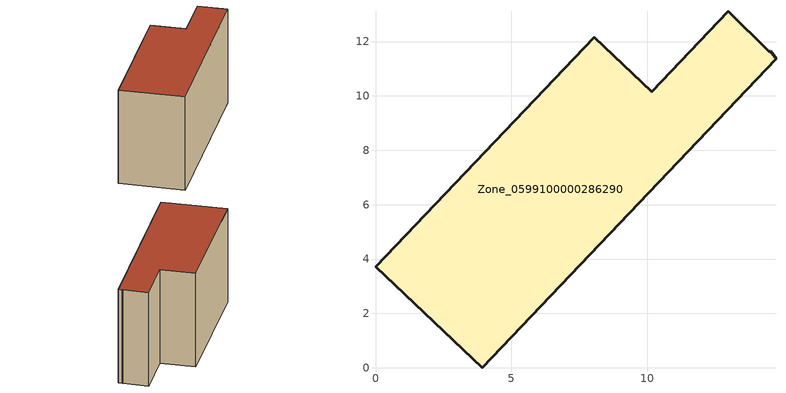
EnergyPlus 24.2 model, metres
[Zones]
Zone_0599100000286290
 floor ground (C_G): 14.73,11.37 3.92,0 0,3.71 8.04,12.16 10.16,10.15 12.97,13.12 14.48,11.62 14.53,11.64 z3.16
 wall outside (C_F): 3.92,0 14.73,11.37 14.53,11.64 14.48,11.62 12.97,13.12 10.16,10.15 8.04,12.16 0,3.71 3.92,0 z3.16:11.43
 roof outside (C_R): 14.53,11.64 14.48,11.62 12.97,13.12 10.16,10.15 8.04,12.16 0,3.71 3.92,0 14.73,11.37 z11.43
[BUILDING]
Pand.0599100000286290: North Axis=0; Terrain=City; Loads Convergence Tolerance Value=0.04; Temperature Convergence Tolerance Value=0.4; Solar Distribution=FullExterior; Maximum Number of Warmup Days=25; Minimum Number of Warmup Days=1
[Site:Location]
Rotterdam.The.Hague.AP_ZH_NLD Design_Conditions: Latitude=51.96; Longitude=4.45; Time Zone=1; Elevation=-4.5
[SITE:GROUNDTEMPERATURE:BUILDINGSURFACE]
18, 18, 18, 18, 18, 18, 18, 18, 18, 18, 18, 18
[MATERIAL] Thermal Absorptance=0.9; Solar Absorptance=0.7; Visible Absorptance=0.7
Name | Roughness | Thickness | Conductivity | Density | Specific Heat
G.TI.1975-1991 | MediumSmooth | 0.15 | 0.288461 | 540 | 1210
F.TI.1975-1991 | Rough | 0.3 | 0.230769 | 1920 | 840
R.TI.1975-1991 | MediumRough | 0.2 | 0.153846 | 1500 | 1000
[CONSTRUCTION]
C_G: G.TI.1975-1991
C_F: F.TI.1975-1991
C_R: R.TI.1975-1991
[ZONE]
Zone_0599100000286290: Type=1; Multiplier=1; Ceiling Height=Autocalculate; Volume=Autocalculate; Floor Area=autocalculate; Part of Total Floor Area=Yes
[ZONEINFILTRATION:DESIGNFLOWRATE]
Infil_Zone_0599100000286290: Zone or ZoneList or Space or SpaceList=Zone_0599100000286290; Schedule=AlwaysOn; Design Flow Rate Calculation Method=Flow/Area; Flow Rate per Floor Area=0.003; Constant Term Coefficient=1; Temperature Term Coefficient=0; Velocity Term Coefficient=0; Velocity Squared Term Coefficient=0
[HVACTEMPLATE:ZONE:IDEALLOADSAIRSYSTEM]
Zone_0599100000286290: Maximum Heating Supply Air Temperature=50; Minimum Cooling Supply Air Temperature=13; Maximum Heating Supply Air Humidity Ratio=0.0156; Minimum Cooling Supply Air Humidity Ratio=0.0077; Heating Limit=NoLimit; Cooling Limit=NoLimit; Dehumidification Control Type=ConstantSensibleHeatRatio; Cooling Sensible Heat Ratio=0.7; Dehumidification Setpoint=60; Humidification Control Type=None; Humidification Setpoint=30; Outdoor Air Method=None; Outdoor Air Flow Rate per Person=0.00944; Outdoor Air Flow Rate per Zone Floor Area=0; Outdoor Air Flow Rate per Zone=0; Demand Controlled Ventilation Type=None; Outdoor Air Economizer Type=NoEconomizer; Heat Recovery Type=None; Sensible Heat Recovery Effectiveness=0.7; Latent Heat Recovery Effectiveness=0.65
[ZONECONTROL:THERMOSTAT]
ThermostatControl_Zone_0599100000286290: Zone or ZoneList=Zone_0599100000286290; Control Type Schedule=DualSetpointControlType; Control 1=Thermostat_Zone_0599100000286290; Temperature Difference Between Cutout And Setpoint=0
[THERMOSTATSETPOINT:DUALSETPOINT]
Thermostat_Zone_0599100000286290: Heating Setpoint Temperature Schedule=HeatingSetpoint_Zone_0599100000286290; Cooling Setpoint Temperature Schedule=CoolingSetpoint_Zone_0599100000286290
[SCHEDULE:COMPACT]
HeatingSetpoint_Zone_0599100000286290: Through: 12/31, For: AllDays, Until: 24:00, 21
CoolingSetpoint_Zone_0599100000286290: Through: 12/31, For: AllDays, Until: 24:00, 24
DualSetpointControlType: Through: 12/31, For: AllDays, Until: 24:00, 4
AlwaysOn: Through: 12/31, For: AllDays, Until: 24:00, 1
